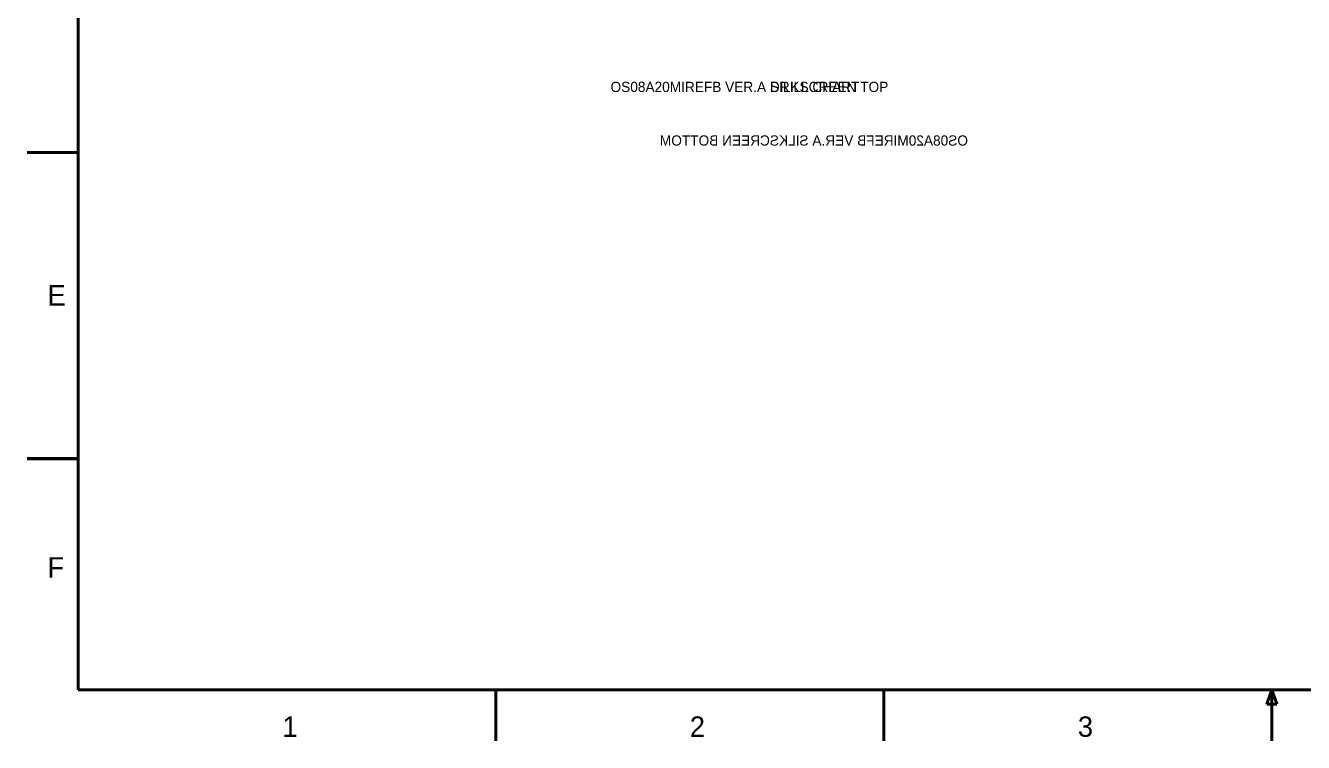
# Model space of a CAD drawing. Extents: x -173 to 447, y -249 to 197.
# Drawn here: x -172.8 to 145, y -248.9 to -70.5 of the extents above; entities that cross this region are included whole.
import ezdxf

# ---------------------------------------------------------------- set-up
doc = ezdxf.new("R2010")
doc.units = 0
for name, color, linetype in [('BG_DIMENSION', 2, 'CONTINUOUS'), ('BG_SILKSCREEN_TOP', 7, 'CONTINUOUS'), ('PG_SILKSCREEN_BOTTOM', 254, 'CONTINUOUS'), ('PG_SILKSCREEN_TOP', 7, 'CONTINUOUS')]:
    doc.layers.add(name, color=color, linetype=linetype)

msp = doc.modelspace()

# ---------------------------------------------------------------- linework, layer by layer
at = {"layer": 'BG_DIMENSION', "const_width": 0.762}
for points in [[(-159.734758, -235.807758), (-159.734758, 184.054242)], [(-159.734758, -102.076758), (-172.434758, -102.076758)], [(-159.734758, -178.276758), (-172.434758, -178.276758)], [(434.117242, -235.807758), (-159.734758, -235.807758)], [(-55.848758, -248.507758), (-55.848758, -235.807758)], [(40.671242, -248.507758), (40.671242, -235.807758)], [(137.189464, -235.809536), (135.919464, -239.365536)], [(138.459464, -239.365536), (137.189464, -235.809536)], [(137.191242, -248.507758), (137.191242, -235.807758)], [(135.919464, -239.365536), (138.459464, -239.365536)]]:
    msp.add_lwpolyline(points, dxfattribs=at)
at = {"layer": 'BG_SILKSCREEN_TOP', "const_width": 0.762}
for points in [[(-159.734758, -235.807758), (-159.734758, 184.054242)], [(-159.734758, -102.076758), (-172.434758, -102.076758)], [(-159.734758, -178.276758), (-172.434758, -178.276758)], [(434.117242, -235.807758), (-159.734758, -235.807758)], [(-55.848758, -248.507758), (-55.848758, -235.807758)], [(40.671242, -248.507758), (40.671242, -235.807758)], [(137.189464, -235.809536), (135.919464, -239.365536)], [(138.459464, -239.365536), (137.189464, -235.809536)], [(137.191242, -248.507758), (137.191242, -235.807758)], [(135.919464, -239.365536), (138.459464, -239.365536)]]:
    msp.add_lwpolyline(points, dxfattribs=at)

# ---------------------------------------------------------------- texts
at = {"layer": 'BG_DIMENSION'}
for s, height, p in [('OS08A20MIREFB VER.A DRILL CHART', 2.54, (-27.305, -87.045038)), ('E', 5.08, (-167.354758, -140.176758)), ('F', 5.08, (-167.354758, -207.867758)), ('1', 5.08, (-108.934758, -247.491758)), ('2', 5.08, (-7.588758, -247.491758)), ('3', 5.08, (88.931242, -247.491758))]:
    msp.add_text(s, height=height, dxfattribs=at).set_placement(p)
at = {"layer": 'BG_SILKSCREEN_TOP'}
for s, p in [('E', (-167.354758, -140.176758)), ('F', (-167.354758, -207.867758)), ('1', (-108.934758, -247.491758)), ('2', (-7.588758, -247.491758)), ('3', (88.931242, -247.491758))]:
    msp.add_text(s, height=5.08, dxfattribs=at).set_placement(p)
at = {"layer": 'PG_SILKSCREEN_BOTTOM', "text_generation_flag": 2}
msp.add_text('OS08A20MIREFB VER.A SILKSCREEN BOTTOM', height=2.54, dxfattribs=at).set_placement((61.595, -100.380038))
at = {"layer": 'PG_SILKSCREEN_TOP'}
msp.add_text('OS08A20MIREFB VER.A SILKSCREEN TOP', height=2.54, dxfattribs=at).set_placement((-27.305, -87.045038))

doc.saveas('drawing.dxf')
